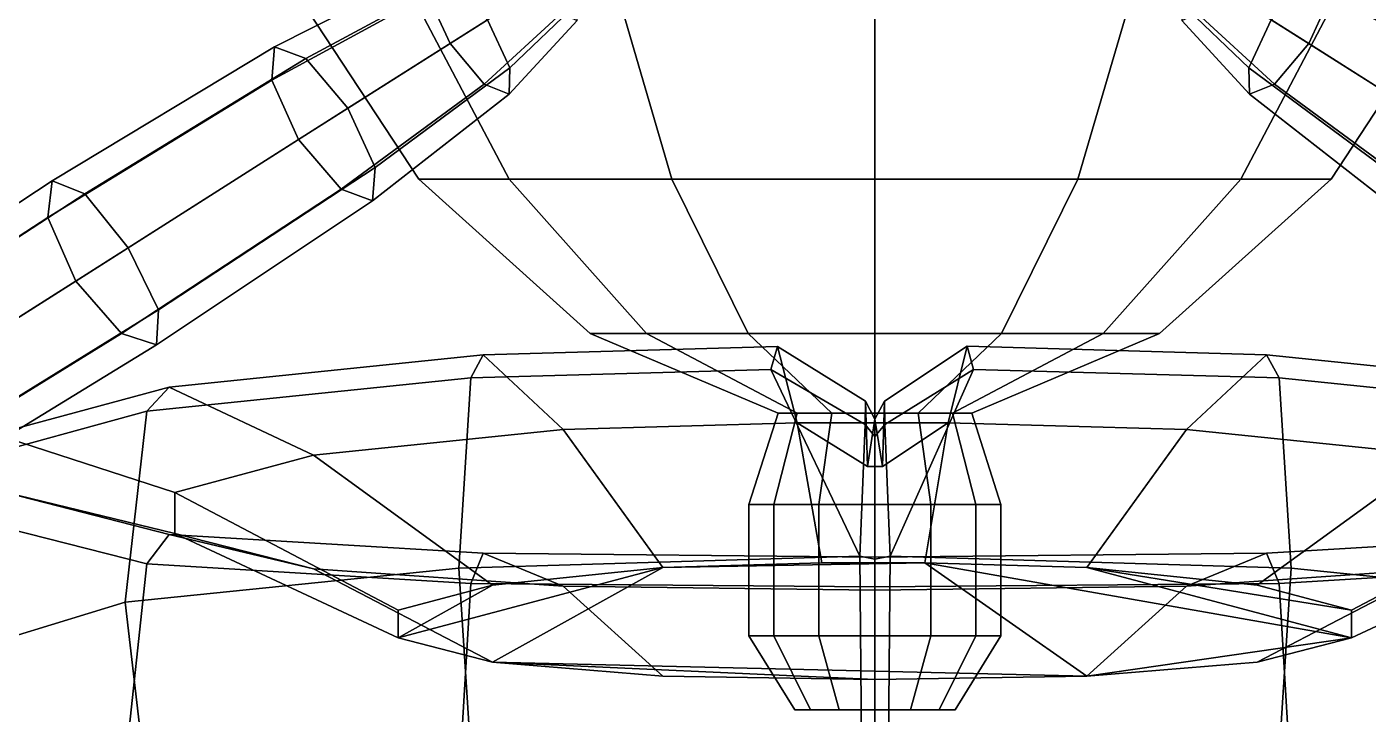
# Model space of a CAD drawing. Header units: metres. Extents: x -10 to 10, y -2.5 to 10.2.
# Drawn here: x -0.85 to 0.488, y -1.727 to -1.041 of the extents above; entities that cross this region are included whole.
import ezdxf

# ---------------------------------------------------------------- set-up
doc = ezdxf.new("R2010")
doc.units = ezdxf.units.M
for name, color, linetype in [('HEAD', 8, 'CONTINUOUS'), ('LEG$', 21, 'CONTINUOUS'), ('LEG$E', 18, 'CONTINUOUS'), ('THORAX', 15, 'CONTINUOUS')]:
    doc.layers.add(name, color=color, linetype=linetype)

msp = doc.modelspace()

# ---------------------------------------------------------------- linework, layer by layer
at = {"layer": 'HEAD', "color": 8}
for points in [[(-0.108082, -1.38342, 0.916505), (-0.10169, -1.36032, 0.891496), (-0.39506, -1.36872, 0.841176), (-0.407438, -1.39166, 0.864952)], [(-0.39506, -1.36872, 0.841176), (-0.10169, -1.36032, 0.891496), (-0.081853, -1.43672, 0.797084), (-0.315239, -1.44341, 0.757045)], [(-0.10169, -1.36032, 0.891496), (-0.108082, -1.38342, 0.916505), (-0.014224, -1.43819, 0.948727), (-0.013819, -1.41493, 0.922486)], [(-0.10169, -1.36032, 0.891496), (-0.013819, -1.41493, 0.922486), (-0.011949, -1.48017, 0.82173), (-0.081853, -1.43672, 0.797084)], [(0.00505, -1.41493, 0.922486), (0.087646, -1.36018, 0.892403), (0.06877, -1.43661, 0.797802), (0.003062, -1.48017, 0.82173)], [(0.005454, -1.43819, 0.948727), (0.094037, -1.38328, 0.917411), (0.087646, -1.36018, 0.892403), (0.00505, -1.41493, 0.922486)], [(0.087646, -1.36018, 0.892403), (0.38629, -1.36872, 0.841176), (0.306353, -1.44341, 0.757045), (0.06877, -1.43661, 0.797802)], [(0.087646, -1.36018, 0.892403), (0.094037, -1.38328, 0.917411), (0.398669, -1.39166, 0.864952), (0.38629, -1.36872, 0.841176)], [(-0.730664, -1.42487, 0.671755), (-0.407438, -1.39166, 0.864952), (-0.39506, -1.36872, 0.841176), (-0.708356, -1.4009, 0.653911)], [(-0.708356, -1.4009, 0.653911), (-0.39506, -1.36872, 0.841176), (-0.315239, -1.44341, 0.757045), (-0.564479, -1.46901, 0.608074)], [(0.38629, -1.36872, 0.841176), (0.699587, -1.4009, 0.653911), (0.555592, -1.46901, 0.608074), (0.306353, -1.44341, 0.757045)], [(0.398669, -1.39166, 0.864952), (0.721889, -1.42487, 0.671755), (0.699587, -1.4009, 0.653911), (0.38629, -1.36872, 0.841176)], [(-0.019392, -1.56958, 0.9863), (-0.108082, -1.38342, 0.916505), (-0.407438, -1.39166, 0.864952), (-0.4195, -1.58151, 0.916896)], [(-0.014224, -1.43819, 0.948727), (-0.108082, -1.38342, 0.916505), (-0.019392, -1.56958, 0.9863)], [(0.094037, -1.38328, 0.917411), (0.005454, -1.43819, 0.948727), (0.010623, -1.56958, 0.9863)], [(0.094037, -1.38328, 0.917411), (0.010623, -1.56958, 0.9863), (0.410731, -1.58151, 0.916896), (0.398669, -1.39166, 0.864952)], [(-0.910034, -1.47415, 0.38493), (-0.730664, -1.42487, 0.671755), (-0.708356, -1.4009, 0.653911), (-0.882219, -1.44808, 0.37935)], [(-0.882219, -1.44808, 0.37935), (-0.708356, -1.4009, 0.653911), (-0.564479, -1.46901, 0.608074), (-0.702796, -1.506, 0.392803)], [(-0.4195, -1.58151, 0.916896), (-0.407438, -1.39166, 0.864952), (-0.730664, -1.42487, 0.671755), (-0.752395, -1.6157, 0.71792)], [(0.743627, -1.6157, 0.71792), (0.721889, -1.42487, 0.671755), (0.398669, -1.39166, 0.864952), (0.410731, -1.58151, 0.916896)], [(-0.014224, -1.43819, 0.948727), (-0.004385, -1.4501, 0.932934), (-0.004385, -1.43288, 0.911559), (-0.013819, -1.41493, 0.922486)], [(-0.004385, -1.43288, 0.911559), (-0.011949, -1.48017, 0.82173), (-0.013819, -1.41493, 0.922486)], [(-0.004385, -1.4501, 0.932934), (0.005454, -1.43819, 0.948727), (0.00505, -1.41493, 0.922486), (-0.004385, -1.43288, 0.911559)], [(0.00505, -1.41493, 0.922486), (0.003062, -1.48017, 0.82173), (-0.004385, -1.43288, 0.911559)], [(-0.752395, -1.6157, 0.71792), (-0.730664, -1.42487, 0.671755), (-0.910034, -1.47415, 0.38493), (-0.937144, -1.67202, 0.390144)], [(-0.564479, -1.46901, 0.608074), (-0.315239, -1.44341, 0.757045), (-0.216078, -1.58106, 0.632869), (-0.385725, -1.59848, 0.531469)], [(-0.315239, -1.44341, 0.757045), (-0.081853, -1.43672, 0.797084), (-0.057222, -1.5765, 0.660117), (-0.216078, -1.58106, 0.632869)], [(0.06877, -1.43661, 0.797802), (-0.081853, -1.43672, 0.797084), (-0.011949, -1.48017, 0.82173), (0.003062, -1.48017, 0.82173)], [(-0.081853, -1.43672, 0.797084), (0.06877, -1.43661, 0.797802), (0.045301, -1.57642, 0.66061), (-0.057222, -1.5765, 0.660117)], [(-0.004385, -1.4501, 0.932934), (-0.014224, -1.43819, 0.948727), (-0.019392, -1.56958, 0.9863), (-0.004385, -1.57278, 0.967311)], [(0.003062, -1.48017, 0.82173), (-0.011949, -1.48017, 0.82173), (-0.004385, -1.43288, 0.911559)], [(0.005454, -1.43819, 0.948727), (-0.004385, -1.4501, 0.932934), (-0.004385, -1.57278, 0.967311), (0.010623, -1.56958, 0.9863)], [(0.06877, -1.43661, 0.797802), (0.306353, -1.44341, 0.757045), (0.207013, -1.58106, 0.632869), (0.045301, -1.57642, 0.66061)], [(0.306353, -1.44341, 0.757045), (0.555592, -1.46901, 0.608074), (0.37666, -1.59848, 0.531469), (0.207013, -1.58106, 0.632869)], [(-0.882219, -1.50354, 0.056638), (-0.882219, -1.44808, 0.37935), (-0.702796, -1.506, 0.392803), (-0.702796, -1.54717, 0.153167)], [(-0.702796, -1.506, 0.392803), (-0.564479, -1.46901, 0.608074), (-0.385725, -1.59848, 0.531469), (-0.479871, -1.62365, 0.384942)], [(0.555592, -1.46901, 0.608074), (0.69391, -1.506, 0.392803), (0.470806, -1.62365, 0.384942), (0.37666, -1.59848, 0.531469)], [(-0.730664, -1.57748, -0.216413), (-0.910034, -1.53189, 0.048903), (-0.882219, -1.50354, 0.056638), (-0.708356, -1.54793, -0.20172)], [(-0.708356, -1.54793, -0.20172), (-0.882219, -1.50354, 0.056638), (-0.702796, -1.54717, 0.153167), (-0.564479, -1.58227, -0.051072)], [(-0.702796, -1.54717, 0.153167), (-0.702796, -1.506, 0.392803), (-0.479871, -1.62365, 0.384942), (-0.479871, -1.65131, 0.223989)], [(0.69391, -1.506, 0.392803), (0.693909, -1.54717, 0.153175), (0.470806, -1.65131, 0.223989), (0.470806, -1.62365, 0.384942)], [(-0.937144, -1.7319, 0.041664), (-0.910034, -1.53189, 0.048903), (-0.730664, -1.57748, -0.216413), (-0.752395, -1.77885, -0.231564)], [(-0.407438, -1.59688, -0.329348), (-0.730664, -1.57748, -0.216413), (-0.708356, -1.54793, -0.20172), (-0.39506, -1.56677, -0.311374)], [(-0.39506, -1.56677, -0.311374), (-0.708356, -1.54793, -0.20172), (-0.564479, -1.58227, -0.051072), (-0.315239, -1.59967, -0.152315)], [(-0.564479, -1.58227, -0.051072), (-0.702796, -1.54717, 0.153167), (-0.479871, -1.65131, 0.223989), (-0.385725, -1.67549, 0.083305)], [(0.699587, -1.54793, -0.20172), (0.38629, -1.56677, -0.311374), (0.306353, -1.59966, -0.152302), (0.555592, -1.58227, -0.051059)], [(0.693909, -1.54717, 0.153175), (0.555592, -1.58227, -0.051059), (0.37666, -1.67549, 0.083308), (0.470806, -1.65131, 0.223989)], [(0.721889, -1.57748, -0.216413), (0.398669, -1.59688, -0.329348), (0.38629, -1.56677, -0.311374), (0.699587, -1.54793, -0.20172)], [(-0.752395, -1.77885, -0.231564), (-0.730664, -1.57748, -0.216413), (-0.407438, -1.59688, -0.329348), (-0.4195, -1.79825, -0.344461)], [(-0.017945, -1.75434, 0.99672), (-0.019392, -1.56958, 0.9863), (-0.4195, -1.58151, 0.916896), (-0.407438, -1.76771, 0.929563)], [(-0.004384, -1.60043, -0.349987), (-0.407438, -1.59688, -0.329348), (-0.39506, -1.56677, -0.311374), (-0.004384, -1.57066, -0.333982)], [(-0.004384, -1.57066, -0.333982), (-0.39506, -1.56677, -0.311374), (-0.315239, -1.59967, -0.152315), (-0.004443, -1.60346, -0.17439)], [(-0.385725, -1.67549, 0.083305), (-0.216078, -1.58106, 0.632869), (0.045301, -1.57642, 0.66061), (0.207013, -1.6895, 0.001759)], [(-0.057222, -1.5765, 0.660117), (0.045301, -1.57642, 0.66061), (-0.216078, -1.58106, 0.632869)], [(-0.004385, -1.57278, 0.967311), (-0.019392, -1.56958, 0.9863), (-0.017945, -1.75434, 0.99672), (-0.004385, -1.75133, 0.977367)], [(0.38629, -1.56677, -0.311374), (-0.004384, -1.57066, -0.333982), (-0.004443, -1.60346, -0.17439), (0.306353, -1.59966, -0.152302)], [(0.010623, -1.56958, 0.9863), (-0.004385, -1.57278, 0.967311), (-0.004385, -1.75133, 0.977367), (0.009176, -1.75434, 0.99672)], [(0.398669, -1.59688, -0.329348), (-0.004384, -1.60043, -0.349987), (-0.004384, -1.57066, -0.333982), (0.38629, -1.56677, -0.311374)], [(0.398669, -1.76771, 0.929563), (0.410731, -1.58151, 0.916896), (0.010623, -1.56958, 0.9863), (0.009176, -1.75434, 0.99672)], [(0.207013, -1.58106, 0.632869), (0.470806, -1.65131, 0.223989), (0.045301, -1.57642, 0.66061)], [(0.207013, -1.6895, 0.001759), (0.045301, -1.57642, 0.66061), (0.470806, -1.65131, 0.223989)], [(0.410731, -1.79825, -0.344461), (0.398669, -1.59688, -0.329348), (0.721889, -1.57748, -0.216413), (0.743627, -1.77885, -0.231564)], [(-0.407438, -1.76771, 0.929563), (-0.4195, -1.58151, 0.916896), (-0.752395, -1.6157, 0.71792), (-0.730664, -1.80159, 0.735293)], [(-0.315239, -1.59967, -0.152315), (-0.564479, -1.58227, -0.051072), (-0.385725, -1.67549, 0.083305), (-0.216078, -1.6895, 0.001748)], [(-0.385725, -1.59848, 0.531469), (-0.216078, -1.58106, 0.632869), (-0.479871, -1.65131, 0.223989)], [(-0.216078, -1.58106, 0.632869), (-0.385725, -1.67549, 0.083305), (-0.479871, -1.65131, 0.223989)], [(0.37666, -1.59848, 0.531469), (0.470806, -1.62365, 0.384942), (0.207013, -1.58106, 0.632869)], [(0.470806, -1.62365, 0.384942), (0.470806, -1.65131, 0.223989), (0.207013, -1.58106, 0.632869)], [(0.555592, -1.58227, -0.051059), (0.306353, -1.59966, -0.152302), (0.207013, -1.6895, 0.001759), (0.37666, -1.67549, 0.083308)], [(0.721889, -1.80159, 0.735286), (0.743627, -1.6157, 0.71792), (0.410731, -1.58151, 0.916896), (0.398669, -1.76771, 0.929563)], [(-0.479871, -1.62365, 0.384942), (-0.385725, -1.59848, 0.531469), (-0.479871, -1.65131, 0.223989)], [(-0.4195, -1.79825, -0.344461), (-0.407438, -1.59688, -0.329348), (-0.004384, -1.60043, -0.349987), (-0.004384, -1.79668, -0.335329)], [(-0.004443, -1.60346, -0.17439), (-0.315239, -1.59967, -0.152315), (-0.216078, -1.6895, 0.001748), (-0.004533, -1.69279, -0.017407)], [(0.306353, -1.59966, -0.152302), (-0.004443, -1.60346, -0.17439), (-0.004533, -1.69279, -0.017407), (0.207013, -1.6895, 0.001759)], [(-0.004384, -1.79668, -0.335329), (-0.004384, -1.60043, -0.349987), (0.398669, -1.59688, -0.329348), (0.410731, -1.79825, -0.344461)], [(-0.730664, -1.80159, 0.735293), (-0.752395, -1.6157, 0.71792), (-0.937144, -1.67202, 0.390144), (-0.910034, -1.85817, 0.40628)], [(0.37666, -1.67549, 0.083308), (0.207013, -1.6895, 0.001759), (0.470806, -1.65131, 0.223989)], [(-0.216078, -1.6895, 0.001748), (-0.385725, -1.67549, 0.083305), (-0.004533, -1.69279, -0.017407)], [(-0.004533, -1.69279, -0.017407), (-0.385725, -1.67549, 0.083305), (0.207013, -1.6895, 0.001759)]]:
    msp.add_3dface(points, dxfattribs=at)
at = {"layer": 'LEG$', "color": 1}
for points in [[(0.428234, -1.05798, -0.846578), (0.339352, -1.00152, -0.831149), (0.354071, -0.970238, -0.818105), (0.450433, -1.00983, -0.826881)], [(0.390867, -1.03424, -0.707886), (0.315898, -0.986625, -0.73908), (0.300969, -1.01778, -0.753432), (0.368429, -1.08224, -0.729605)], [(0.603355, -1.06122, -0.717631), (0.448941, -0.983093, -0.779038), (0.424778, -0.993532, -0.729603), (0.572014, -1.07294, -0.658732)], [(0.605957, -1.0945, -0.774542), (0.450433, -1.00983, -0.826881), (0.448941, -0.983093, -0.779038), (0.603355, -1.06122, -0.717631)], [(0.394084, -1.09854, -0.826883), (0.317293, -1.02814, -0.818106), (0.339352, -1.00152, -0.831149), (0.428234, -1.05798, -0.846578)], [(0.572014, -1.07294, -0.658732), (0.424778, -0.993532, -0.729603), (0.390867, -1.03424, -0.707886), (0.530011, -1.12263, -0.633419)], [(0.579244, -1.1539, -0.798313), (0.428234, -1.05798, -0.846578), (0.450433, -1.00983, -0.826881), (0.605957, -1.0945, -0.774542)], [(0.368429, -1.08224, -0.729605), (0.300969, -1.01778, -0.753432), (0.301533, -1.03496, -0.786101), (0.369251, -1.10855, -0.779041)], [(0.369251, -1.10855, -0.779041), (0.301533, -1.03496, -0.786101), (0.317293, -1.02814, -0.818106), (0.394084, -1.09854, -0.826883)], [(0.530011, -1.12263, -0.633419), (0.390867, -1.03424, -0.707886), (0.368429, -1.08224, -0.729605), (0.502891, -1.18177, -0.658734)], [(0.536834, -1.20333, -0.774544), (0.394084, -1.09854, -0.826883), (0.428234, -1.05798, -0.846578), (0.579244, -1.1539, -0.798313)], [(0.502891, -1.18177, -0.658734), (0.368429, -1.08224, -0.729605), (0.369251, -1.10855, -0.779041), (0.5056, -1.21512, -0.717634)], [(0.5056, -1.21512, -0.717634), (0.369251, -1.10855, -0.779041), (0.394084, -1.09854, -0.826883), (0.536834, -1.20333, -0.774544)]]:
    msp.add_3dface(points, dxfattribs=at)
at = {"layer": 'LEG$E', "color": 18}
for points in [[(-0.339352, -1.00152, -0.831149), (-0.428234, -1.05798, -0.846578), (-0.450433, -1.00983, -0.826881), (-0.354071, -0.970238, -0.818105)], [(-0.450433, -1.00983, -0.826881), (-0.605957, -1.0945, -0.774542), (-0.603355, -1.06122, -0.717631), (-0.448941, -0.983093, -0.779038)], [(-0.448941, -0.983093, -0.779038), (-0.603355, -1.06122, -0.717631), (-0.572014, -1.07294, -0.658732), (-0.424778, -0.993532, -0.729603)], [(-0.315898, -0.986625, -0.73908), (-0.390867, -1.03424, -0.707886), (-0.368429, -1.08224, -0.729605), (-0.300969, -1.01778, -0.753432)], [(-0.424778, -0.993532, -0.729603), (-0.572014, -1.07294, -0.658732), (-0.530011, -1.12263, -0.633419), (-0.390867, -1.03424, -0.707886)], [(-0.317293, -1.02814, -0.818106), (-0.394084, -1.09854, -0.826883), (-0.428234, -1.05798, -0.846578), (-0.339352, -1.00152, -0.831149)], [(-0.428234, -1.05798, -0.846578), (-0.579244, -1.1539, -0.798313), (-0.605957, -1.0945, -0.774542), (-0.450433, -1.00983, -0.826881)], [(-0.301533, -1.03496, -0.786101), (-0.369251, -1.10855, -0.779041), (-0.394084, -1.09854, -0.826883), (-0.317293, -1.02814, -0.818106)], [(-0.300969, -1.01778, -0.753432), (-0.368429, -1.08224, -0.729605), (-0.369251, -1.10855, -0.779041), (-0.301533, -1.03496, -0.786101)], [(-0.390867, -1.03424, -0.707886), (-0.530011, -1.12263, -0.633419), (-0.502891, -1.18177, -0.658734), (-0.368429, -1.08224, -0.729605)], [(-0.605957, -1.0945, -0.774542), (-0.82948, -1.23158, -0.696365), (-0.825077, -1.19513, -0.634515), (-0.603355, -1.06122, -0.717631)], [(-0.603355, -1.06122, -0.717631), (-0.825077, -1.19513, -0.634515), (-0.792448, -1.20806, -0.572298), (-0.572014, -1.07294, -0.658732)], [(-0.394084, -1.09854, -0.826883), (-0.536834, -1.20333, -0.774544), (-0.579244, -1.1539, -0.798313), (-0.428234, -1.05798, -0.846578)], [(-0.572014, -1.07294, -0.658732), (-0.792448, -1.20806, -0.572298), (-0.74913, -1.26181, -0.546418), (-0.530011, -1.12263, -0.633419)], [(-0.368429, -1.08224, -0.729605), (-0.502891, -1.18177, -0.658734), (-0.5056, -1.21512, -0.717634), (-0.369251, -1.10855, -0.779041)], [(-0.579244, -1.1539, -0.798313), (-0.801507, -1.29508, -0.72188), (-0.82948, -1.23158, -0.696365), (-0.605957, -1.0945, -0.774542)], [(-0.369251, -1.10855, -0.779041), (-0.5056, -1.21512, -0.717634), (-0.536834, -1.20333, -0.774544), (-0.394084, -1.09854, -0.826883)], [(-0.530011, -1.12263, -0.633419), (-0.74913, -1.26181, -0.546418), (-0.718889, -1.32387, -0.572301), (-0.502891, -1.18177, -0.658734)], [(-0.536834, -1.20333, -0.774544), (-0.75592, -1.34739, -0.696367), (-0.801507, -1.29508, -0.72188), (-0.579244, -1.1539, -0.798313)], [(-0.502891, -1.18177, -0.658734), (-0.718889, -1.32387, -0.572301), (-0.721048, -1.3589, -0.634518), (-0.5056, -1.21512, -0.717634)], [(-0.82948, -1.23158, -0.696365), (-1.11686, -1.41903, -0.663627), (-1.11368, -1.38538, -0.606335), (-0.825077, -1.19513, -0.634515)], [(-0.825077, -1.19513, -0.634515), (-1.11368, -1.38538, -0.606335), (-1.08497, -1.39877, -0.549676), (-0.792448, -1.20806, -0.572298)], [(-0.5056, -1.21512, -0.717634), (-0.721048, -1.3589, -0.634518), (-0.75592, -1.34739, -0.696367), (-0.536834, -1.20333, -0.774544)], [(-0.792448, -1.20806, -0.572298), (-1.08497, -1.39877, -0.549676), (-1.04537, -1.44998, -0.526396), (-0.74913, -1.26181, -0.546418)], [(-0.801507, -1.29508, -0.72188), (-1.09047, -1.47863, -0.687548), (-1.11686, -1.41903, -0.663627), (-0.82948, -1.23158, -0.696365)], [(-0.74913, -1.26181, -0.546418), (-1.04537, -1.44998, -0.526396), (-1.01585, -1.50759, -0.549678), (-0.718889, -1.32387, -0.572301)], [(-0.75592, -1.34739, -0.696367), (-1.04774, -1.52785, -0.663629), (-1.09047, -1.47863, -0.687548), (-0.801507, -1.29508, -0.72188)], [(-0.718889, -1.32387, -0.572301), (-1.01585, -1.50759, -0.549678), (-1.01592, -1.53927, -0.606338), (-0.721048, -1.3589, -0.634518)], [(-0.721048, -1.3589, -0.634518), (-1.01592, -1.53927, -0.606338), (-1.04774, -1.52785, -0.663629), (-0.75592, -1.34739, -0.696367)]]:
    msp.add_3dface(points, dxfattribs=at)
at = {"layer": 'THORAX', "color": 15}
for points in [[(-0.369234, -1.19325, 0.726701), (-0.485119, -0.97318, 0.828777), (-0.603845, -0.97318, 0.513952), (-0.459338, -1.19325, 0.517491)], [(-0.459338, -1.19325, 0.517491), (-0.603845, -0.97318, 0.513952), (-0.603845, -0.97318, 0.087877), (-0.459338, -1.19325, 0.205003)], [(-0.459338, -1.19325, 0.205003), (-0.603845, -0.97318, 0.087877), (-0.485119, -0.97318, -0.327607), (-0.369234, -1.19325, -0.11831)], [(-0.206873, -1.19325, 0.839661), (-0.271184, -0.97318, 0.969225), (-0.485119, -0.97318, 0.828777), (-0.369234, -1.19325, 0.726701)], [(-0.369234, -1.19325, -0.11831), (-0.485119, -0.97318, -0.327607), (-0.271185, -0.97318, -0.605234), (-0.206873, -1.19325, -0.351925)], [(-0.206873, -1.19325, -0.351925), (-0.271185, -0.97318, -0.605234), (-0.004413, -0.97318, -0.695195), (-0.004413, -1.19325, -0.439719)], [(-0.004413, -1.19325, 0.875334), (-0.004413, -0.966031, 0.997771), (-0.271184, -0.97318, 0.969225), (-0.206873, -1.19325, 0.839661)], [(0.198047, -1.19325, 0.839661), (0.26236, -0.97318, 0.969225), (-0.004413, -0.966031, 0.997771), (-0.004413, -1.19325, 0.875334)], [(-0.004413, -1.19325, -0.439719), (-0.004413, -0.97318, -0.695195), (0.26236, -0.97318, -0.605234), (0.198047, -1.19325, -0.351925)], [(0.198047, -1.19325, -0.351925), (0.26236, -0.97318, -0.605234), (0.476293, -0.97318, -0.327804), (0.360408, -1.19325, -0.118535)], [(0.360408, -1.19325, 0.726701), (0.476293, -0.97318, 0.828777), (0.26236, -0.97318, 0.969225), (0.198047, -1.19325, 0.839661)], [(0.360408, -1.19325, -0.118535), (0.476293, -0.97318, -0.327804), (0.595019, -0.97318, 0.087877), (0.450512, -1.19325, 0.205003)], [(0.450512, -1.19325, 0.517491), (0.595019, -0.97318, 0.513952), (0.476293, -0.97318, 0.828777), (0.360408, -1.19325, 0.726701)], [(0.450512, -1.19325, 0.205003), (0.595019, -0.97318, 0.087877), (0.595019, -0.97318, 0.513952), (0.450512, -1.19325, 0.517491)], [(-0.232146, -1.34749, 0.615844), (-0.369234, -1.19325, 0.726701), (-0.459338, -1.19325, 0.517491), (-0.288392, -1.34749, 0.470851)], [(-0.288392, -1.34749, 0.470851), (-0.459338, -1.19325, 0.517491), (-0.459338, -1.19325, 0.205003), (-0.288392, -1.34749, 0.27344)], [(-0.288392, -1.34749, 0.27344), (-0.459338, -1.19325, 0.205003), (-0.369234, -1.19325, -0.11831), (-0.232146, -1.34749, 0.082044)], [(-0.130795, -1.34749, 0.68854), (-0.206873, -1.19325, 0.839661), (-0.369234, -1.19325, 0.726701), (-0.232146, -1.34749, 0.615844)], [(-0.232146, -1.34749, 0.082044), (-0.369234, -1.19325, -0.11831), (-0.206873, -1.19325, -0.351925), (-0.130795, -1.34749, -0.07198)], [(-0.004413, -1.34749, 0.711199), (-0.004413, -1.19325, 0.875334), (-0.206873, -1.19325, 0.839661), (-0.130795, -1.34749, 0.68854)], [(-0.130795, -1.34749, -0.07198), (-0.206873, -1.19325, -0.351925), (-0.004413, -1.19325, -0.439719), (-0.004413, -1.34749, -0.14448)], [(-0.004413, -1.34749, -0.14448), (-0.004413, -1.19325, -0.439719), (0.198047, -1.19325, -0.351925), (0.12197, -1.34749, -0.07198)], [(0.12197, -1.34749, 0.68854), (0.198047, -1.19325, 0.839661), (-0.004413, -1.19325, 0.875334), (-0.004413, -1.34749, 0.711199)], [(0.12197, -1.34749, -0.07198), (0.198047, -1.19325, -0.351925), (0.360408, -1.19325, -0.118535), (0.223321, -1.34749, 0.081967)], [(0.223321, -1.34749, 0.615844), (0.360408, -1.19325, 0.726701), (0.198047, -1.19325, 0.839661), (0.12197, -1.34749, 0.68854)], [(0.223321, -1.34749, 0.081967), (0.360408, -1.19325, -0.118535), (0.450512, -1.19325, 0.205003), (0.279566, -1.34749, 0.27344)], [(0.279566, -1.34749, 0.470851), (0.450512, -1.19325, 0.517491), (0.360408, -1.19325, 0.726701), (0.223321, -1.34749, 0.615844)], [(0.279566, -1.34749, 0.27344), (0.450512, -1.19325, 0.205003), (0.450512, -1.19325, 0.517491), (0.279566, -1.34749, 0.470851)], [(-0.081823, -1.42692, 0.42592), (-0.232146, -1.34749, 0.615844), (-0.288392, -1.34749, 0.470851), (-0.100942, -1.42692, 0.372285)], [(-0.100942, -1.42692, 0.372285), (-0.288392, -1.34749, 0.470851), (-0.288392, -1.34749, 0.27344), (-0.100942, -1.42692, 0.301921)], [(-0.100942, -1.42692, 0.301921), (-0.288392, -1.34749, 0.27344), (-0.232146, -1.34749, 0.082044), (-0.081823, -1.42692, 0.23556)], [(-0.047373, -1.42692, 0.452504), (-0.130795, -1.34749, 0.68854), (-0.232146, -1.34749, 0.615844), (-0.081823, -1.42692, 0.42592)], [(-0.081823, -1.42692, 0.23556), (-0.232146, -1.34749, 0.082044), (-0.130795, -1.34749, -0.07198), (-0.047373, -1.42692, 0.181297)], [(-0.004413, -1.42692, 0.455234), (-0.004413, -1.34749, 0.711199), (-0.130795, -1.34749, 0.68854), (-0.047373, -1.42692, 0.452504)], [(-0.047373, -1.42692, 0.181297), (-0.130795, -1.34749, -0.07198), (-0.004413, -1.34749, -0.14448), (-0.004413, -1.42692, 0.160839)], [(-0.004413, -1.42692, 0.160839), (-0.004413, -1.34749, -0.14448), (0.12197, -1.34749, -0.07198), (0.038547, -1.42692, 0.184767)], [(0.038547, -1.42692, 0.452504), (0.12197, -1.34749, 0.68854), (-0.004413, -1.34749, 0.711199), (-0.004413, -1.42692, 0.455234)], [(0.038547, -1.42692, 0.184767), (0.12197, -1.34749, -0.07198), (0.223321, -1.34749, 0.081967), (0.072998, -1.42692, 0.235554)], [(0.072998, -1.42692, 0.42592), (0.223321, -1.34749, 0.615844), (0.12197, -1.34749, 0.68854), (0.038547, -1.42692, 0.452504)], [(0.072998, -1.42692, 0.235554), (0.223321, -1.34749, 0.081967), (0.279566, -1.34749, 0.27344), (0.092117, -1.42692, 0.301916)], [(0.092117, -1.42692, 0.372281), (0.279566, -1.34749, 0.470851), (0.223321, -1.34749, 0.615844), (0.072998, -1.42692, 0.42592)], [(0.092117, -1.42692, 0.301916), (0.279566, -1.34749, 0.27344), (0.279566, -1.34749, 0.470851), (0.092117, -1.42692, 0.372281)], [(-0.100942, -1.42692, 0.301921), (-0.081823, -1.42692, 0.23556), (-0.105151, -1.51812, 0.208424), (-0.130031, -1.51812, 0.294784)], [(-0.100942, -1.42692, 0.372285), (-0.100942, -1.42692, 0.301921), (-0.130031, -1.51812, 0.294784), (-0.130031, -1.51812, 0.386351)], [(-0.081823, -1.42692, 0.42592), (-0.100942, -1.42692, 0.372285), (-0.130031, -1.51812, 0.386351), (-0.105151, -1.51812, 0.456149)], [(-0.081823, -1.42692, 0.23556), (-0.047373, -1.42692, 0.181297), (-0.060318, -1.51812, 0.13781), (-0.105151, -1.51812, 0.208424)], [(-0.047373, -1.42692, 0.452504), (-0.081823, -1.42692, 0.42592), (-0.105151, -1.51812, 0.456149), (-0.060318, -1.51812, 0.490743)], [(-0.047373, -1.42692, 0.181297), (-0.004413, -1.42692, 0.160839), (-0.004413, -1.51812, 0.111188), (-0.060318, -1.51812, 0.13781)], [(-0.004413, -1.42692, 0.455234), (-0.047373, -1.42692, 0.452504), (-0.060318, -1.51812, 0.490743), (-0.004413, -1.51812, 0.494296)], [(-0.004413, -1.42692, 0.160839), (0.038547, -1.42692, 0.184767), (0.051492, -1.51812, 0.142326), (-0.004413, -1.51812, 0.111188)], [(0.038547, -1.42692, 0.452504), (-0.004413, -1.42692, 0.455234), (-0.004413, -1.51812, 0.494296), (0.051492, -1.51812, 0.490743)], [(0.072998, -1.42692, 0.42592), (0.038547, -1.42692, 0.452504), (0.051492, -1.51812, 0.490743), (0.096325, -1.51812, 0.456149)], [(0.038547, -1.42692, 0.184767), (0.072998, -1.42692, 0.235554), (0.096325, -1.51812, 0.208416), (0.051492, -1.51812, 0.142326)], [(0.092117, -1.42692, 0.372281), (0.072998, -1.42692, 0.42592), (0.096325, -1.51812, 0.456149), (0.121205, -1.51812, 0.386346)], [(0.072998, -1.42692, 0.235554), (0.092117, -1.42692, 0.301916), (0.121205, -1.51812, 0.294777), (0.096325, -1.51812, 0.208416)], [(0.092117, -1.42692, 0.301916), (0.092117, -1.42692, 0.372281), (0.121205, -1.51812, 0.386346), (0.121205, -1.51812, 0.294777)], [(-0.130031, -1.51812, 0.294784), (-0.105151, -1.51812, 0.208424), (-0.105151, -1.64932, 0.208424), (-0.130031, -1.64932, 0.294784)], [(-0.130031, -1.51812, 0.386351), (-0.130031, -1.51812, 0.294784), (-0.130031, -1.64932, 0.294784), (-0.130031, -1.64932, 0.386351)], [(-0.105151, -1.51812, 0.456149), (-0.130031, -1.51812, 0.386351), (-0.130031, -1.64932, 0.386351), (-0.105151, -1.64932, 0.456149)], [(-0.105151, -1.51812, 0.208424), (-0.060318, -1.51812, 0.13781), (-0.060318, -1.64932, 0.13781), (-0.105151, -1.64932, 0.208424)], [(-0.060318, -1.51812, 0.490743), (-0.105151, -1.51812, 0.456149), (-0.105151, -1.64932, 0.456149), (-0.060318, -1.64932, 0.490743)], [(-0.060318, -1.51812, 0.13781), (-0.004413, -1.51812, 0.111188), (-0.004413, -1.64932, 0.111188), (-0.060318, -1.64932, 0.13781)], [(-0.004413, -1.51812, 0.494296), (-0.060318, -1.51812, 0.490743), (-0.060318, -1.64932, 0.490743), (-0.004413, -1.64932, 0.494296)], [(-0.004413, -1.51812, 0.111188), (0.051492, -1.51812, 0.142326), (0.051492, -1.64932, 0.142326), (-0.004413, -1.64932, 0.111188)], [(0.051492, -1.51812, 0.490743), (-0.004413, -1.51812, 0.494296), (-0.004413, -1.64932, 0.494296), (0.051492, -1.64932, 0.490743)], [(0.096325, -1.51812, 0.456149), (0.051492, -1.51812, 0.490743), (0.051492, -1.64932, 0.490743), (0.096325, -1.64932, 0.456149)], [(0.051492, -1.51812, 0.142326), (0.096325, -1.51812, 0.208416), (0.096325, -1.64932, 0.208416), (0.051492, -1.64932, 0.142326)], [(0.121205, -1.51812, 0.386346), (0.096325, -1.51812, 0.456149), (0.096325, -1.64932, 0.456149), (0.121205, -1.64932, 0.386346)], [(0.096325, -1.51812, 0.208416), (0.121205, -1.51812, 0.294777), (0.121205, -1.64932, 0.294777), (0.096325, -1.64932, 0.208416)], [(0.121205, -1.51812, 0.294777), (0.121205, -1.51812, 0.386346), (0.121205, -1.64932, 0.386346), (0.121205, -1.64932, 0.294777)], [(-0.130031, -1.64932, 0.294784), (-0.105151, -1.64932, 0.208424), (-0.068611, -1.72292, 0.250929), (-0.084466, -1.72292, 0.305964)], [(-0.130031, -1.64932, 0.386351), (-0.130031, -1.64932, 0.294784), (-0.084466, -1.72292, 0.305964), (-0.084466, -1.72292, 0.364318)], [(-0.105151, -1.64932, 0.456149), (-0.130031, -1.64932, 0.386351), (-0.084466, -1.72292, 0.364318), (-0.068611, -1.72292, 0.408799)], [(-0.105151, -1.64932, 0.208424), (-0.060318, -1.64932, 0.13781), (-0.04004, -1.72292, 0.205928), (-0.068611, -1.72292, 0.250929)], [(-0.060318, -1.64932, 0.490743), (-0.105151, -1.64932, 0.456149), (-0.068611, -1.72292, 0.408799), (-0.04004, -1.72292, 0.430845)], [(-0.060318, -1.64932, 0.13781), (-0.004413, -1.64932, 0.111188), (-0.004413, -1.72292, 0.188962), (-0.04004, -1.72292, 0.205928)], [(-0.004413, -1.64932, 0.494296), (-0.060318, -1.64932, 0.490743), (-0.04004, -1.72292, 0.430845), (-0.004413, -1.72292, 0.43311)], [(-0.004413, -1.64932, 0.111188), (0.051492, -1.64932, 0.142326), (0.031215, -1.72292, 0.208806), (-0.004413, -1.72292, 0.188962)], [(0.051492, -1.64932, 0.490743), (-0.004413, -1.64932, 0.494296), (-0.004413, -1.72292, 0.43311), (0.031215, -1.72292, 0.430845)], [(0.096325, -1.64932, 0.456149), (0.051492, -1.64932, 0.490743), (0.031215, -1.72292, 0.430845), (0.059785, -1.72292, 0.408799)], [(0.051492, -1.64932, 0.142326), (0.096325, -1.64932, 0.208416), (0.059785, -1.72292, 0.250924), (0.031215, -1.72292, 0.208806)], [(0.121205, -1.64932, 0.386346), (0.096325, -1.64932, 0.456149), (0.059785, -1.72292, 0.408799), (0.075641, -1.72292, 0.364314)], [(0.096325, -1.64932, 0.208416), (0.121205, -1.64932, 0.294777), (0.075641, -1.72292, 0.30596), (0.059785, -1.72292, 0.250924)], [(0.121205, -1.64932, 0.294777), (0.121205, -1.64932, 0.386346), (0.075641, -1.72292, 0.364314), (0.075641, -1.72292, 0.30596)], [(0.031215, -1.72292, 0.430845), (-0.084466, -1.72292, 0.364318), (-0.04004, -1.72292, 0.205928), (0.075641, -1.72292, 0.364314)], [(-0.084466, -1.72292, 0.305964), (-0.068611, -1.72292, 0.250929), (-0.084466, -1.72292, 0.364318)], [(-0.068611, -1.72292, 0.250929), (-0.04004, -1.72292, 0.205928), (-0.084466, -1.72292, 0.364318)], [(-0.084466, -1.72292, 0.364318), (0.031215, -1.72292, 0.430845), (-0.068611, -1.72292, 0.408799)], [(-0.04004, -1.72292, 0.430845), (-0.068611, -1.72292, 0.408799), (-0.004413, -1.72292, 0.43311)], [(-0.004413, -1.72292, 0.43311), (-0.068611, -1.72292, 0.408799), (0.031215, -1.72292, 0.430845)], [(-0.004413, -1.72292, 0.188962), (0.031215, -1.72292, 0.208806), (-0.04004, -1.72292, 0.205928)], [(0.075641, -1.72292, 0.364314), (-0.04004, -1.72292, 0.205928), (0.031215, -1.72292, 0.208806)], [(0.059785, -1.72292, 0.250924), (0.075641, -1.72292, 0.30596), (0.031215, -1.72292, 0.208806)], [(0.059785, -1.72292, 0.408799), (0.031215, -1.72292, 0.430845), (0.075641, -1.72292, 0.364314)], [(0.075641, -1.72292, 0.30596), (0.075641, -1.72292, 0.364314), (0.031215, -1.72292, 0.208806)]]:
    msp.add_3dface(points, dxfattribs=at)

doc.saveas('drawing.dxf')
